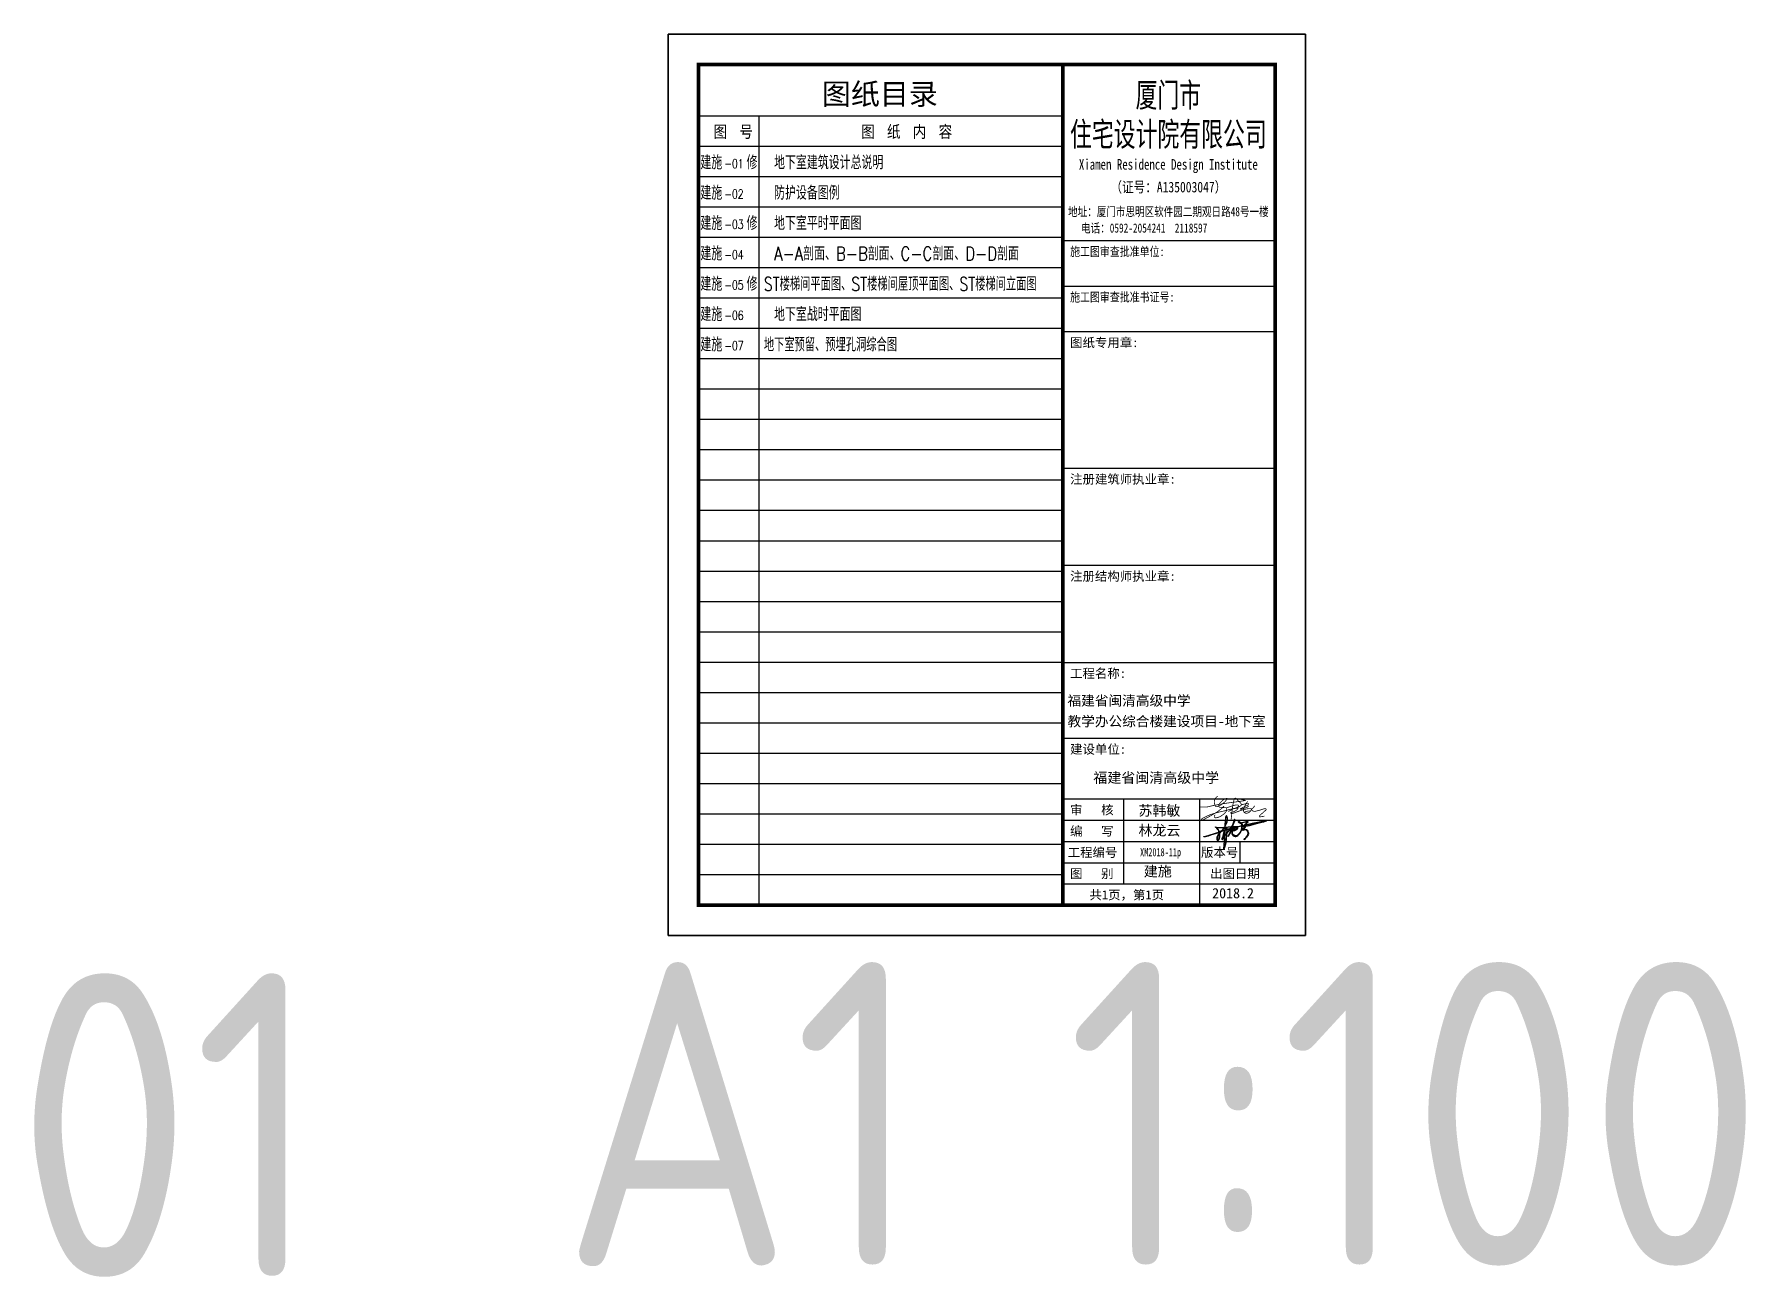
# Model space of a CAD drawing. Extents: x 0 to 2037025, y -2738621 to 0.
# Drawn here: x 937788 to 994158, y -1175720 to -1134774 of the extents above; entities that cross this region are included whole.
import ezdxf
from ezdxf.enums import TextEntityAlignment as Align

# ---------------------------------------------------------------- set-up
doc = ezdxf.new("R2010")
doc.units = 0
doc.header["$LTSCALE"] = 10
doc.header["$MEASUREMENT"] = 0
for name, color, linetype in [('PUB_TEXT', 7, 'Continuous'), ('图框', 142, 'Continuous'), ('批量导出图层', 1, 'Continuous')]:
    doc.layers.add(name, color=color, linetype=linetype)
doc.styles.add('HZTXT', font='txt.shx', dxfattribs={"width": 0.7, "bigfont": 'hztxt.shx'})
doc.styles.get("Standard").update_dxf_attribs({"font": 'gbenor.shx', "bigfont": 'gbcbig.shx'})
doc.styles.add('图框字型一', font='')
doc.styles.add('图框字型二', font='')
doc.styles.get('图框字型一').set_extended_font_data('SimSun')
doc.styles.get('图框字型二').set_extended_font_data('KaiTi_GB2312')

# ---------------------------------------------------------------- blocks, each defined once
blk = doc.blocks.new('林龙云')
h = blk.add_hatch(color=256)
h.dxf.hatch_style = 1
h.paths.add_polyline_path([(87625, 47227), (87170, 47069), (86221, 46761), (85719, 46632), (85643, 46642), (85609, 46661), (85626, 46597), (85711, 46582), (85850, 46610), (86183, 46700), (86620, 46846), (87415, 47106), (87589, 47173), (87631, 47179), (87646, 47158), (87663, 47085), (87652, 47055), (87527, 46930), (87461, 46814), (87382, 46655), (87360, 46531), (87348, 46410), (87353, 46278), (87400, 46151), (87429, 46101), (87461, 46082), (87501, 46082), (87532, 46104), (87627, 46206), (87649, 46288), (87718, 46689), (87722, 46794), (87749, 47040), (87753, 47077), (87865, 47230), (87911, 47291), (87921, 47301), (87978, 47323), (88362, 47433), (88290, 47232), (88183, 46927), (88096, 46544), (88028, 46319), (88019, 46273), (88051, 46244), (88094, 46244), (88280, 46521), (88341, 46583), (88310, 46135), (88255, 45484), (88250, 45039), (88280, 45004), (88317, 45004), (88368, 45088), (88471, 45414), (88496, 45492), (88585, 46396), (88519, 45823), (88454, 45478), (88354, 45201), (88333, 45171), (88318, 45169), (88310, 45187), (88310, 45221), (88321, 45380), (88324, 45503), (88396, 46424), (88407, 46649), (88494, 46804), (88641, 47010), (88629, 46859), (88648, 47021), (88682, 47068), (88963, 47402), (89157, 47638), (89172, 47663), (89301, 47699), (89281, 47630), (89175, 47358), (88938, 46910), (88827, 46722), (88816, 46682), (88832, 46646), (88860, 46646), (88889, 46674), (89223, 47297), (89358, 47466), (89526, 47613), (89693, 47724), (89853, 47784), (89999, 47768), (90033, 47740), (90014, 47669), (89933, 47609), (89814, 47541), (89698, 47510), (89668, 47502), (89516, 47502), (89485, 47507), (89454, 47481), (89445, 47431), (89362, 47232), (89342, 47115), (89346, 47004), (89391, 46904), (89472, 46819), (89634, 46710), (89756, 46659), (89864, 46650), (89981, 46667), (90126, 46764), (90347, 47009), (90426, 47132), (90519, 47277), (90572, 47395), (90614, 47537), (90654, 47837), (90637, 47728), (90591, 47531), (90534, 47389), (90438, 47233), (90305, 47047), (90074, 46810), (89983, 46744), (89891, 46719), (89801, 46723), (89711, 46756), (89541, 46864), (89444, 46954), (89404, 47034), (89398, 47164), (89410, 47219), (89472, 47393), (89498, 47438), (89509, 47450), (89559, 47454), (89664, 47450), (89711, 47458), (89827, 47497), (89878, 47526), (90002, 47599), (90077, 47670), (90119, 47734), (90119, 47773), (90092, 47798), (89994, 47831), (89933, 47849), (89970, 47857), (90500, 47995), (90666, 48000), (90665, 47980), (90654, 47837), (90672, 47980), (90674, 48001), (90816, 48007), (90790, 47988), (90802, 47963), (90826, 47937), (90864, 47905), (90979, 47894), (91018, 47872), (91018, 47840), (90994, 47801), (90939, 47735), (90823, 47635), (90734, 47554), (90714, 47516), (90738, 47480), (90810, 47459), (90936, 47489), (91051, 47507), (91165, 47506), (91258, 47478), (91352, 47405), (91422, 47291), (91482, 47130), (91493, 47037), (91461, 46927), (91396, 46784), (91168, 46487), (91049, 46364), (90944, 46255), (90921, 46192), (90994, 46269), (91157, 46407), (91295, 46560), (91422, 46732), (91500, 46875), (91545, 47020), (91538, 47122), (91509, 47222), (91458, 47349), (91367, 47480), (91257, 47551), (91112, 47570), (90983, 47563), (90904, 47538), (90837, 47526), (90824, 47539), (90831, 47560), (90954, 47665), (91046, 47759), (91105, 47875), (91092, 47912), (91047, 47924), (90910, 47949), (90877, 47966), (90890, 47997), (90899, 48010), (91419, 48055), (91670, 48084), (92155, 48216), (92896, 48405), (93535, 48563), (93757, 48624), (93870, 48666), (93905, 48699), (93905, 48722), (93890, 48734), (93834, 48735), (93163, 48615), (92719, 48540), (92020, 48398), (91482, 48286), (91107, 48187), (91076, 48187), (91073, 48199), (91095, 48228), (91213, 48326), (91361, 48474), (91464, 48580), (91466, 48604), (91447, 48623), (91396, 48633), (91279, 48632), (91159, 48606), (90902, 48528), (90645, 48466), (90564, 48461), (90452, 48537), (90268, 48614), (90228, 48614), (90210, 48606), (90200, 48572), (90210, 48522), (90259, 48469), (90329, 48436), (90412, 48405), (90479, 48398), (90530, 48413), (90563, 48390), (90640, 48293), (90664, 48209), (90668, 48135), (90667, 48077), (90593, 48052), (90328, 48000), (89874, 47987), (89435, 47958), (89508, 48180), (89709, 48701), (89737, 48815), (89737, 48905), (89706, 48928), (89669, 48921), (89658, 48904), (89665, 48863), (89602, 48654), (89405, 48124), (89296, 47949), (88868, 47921), (88448, 47883), (88448, 47924), (88469, 48215), (88532, 49028), (88550, 49130), (88603, 49276), (88623, 49288), (88644, 49278), (88689, 49177), (88720, 49060), (88735, 48900), (88733, 48811), (88650, 48542), (88747, 48808), (88778, 49062), (88735, 49220), (88640, 49405), (88609, 49412), (88568, 49400), (88537, 49281), (88506, 49158), (88493, 49064), (88453, 48622), (88418, 48173), (88413, 47895), (88412, 47880), (88394, 47878), (87923, 47857), (87315, 47865), (87213, 47899), (87174, 47909), (87151, 47892), (87152, 47870), (87198, 47832), (87355, 47734), (87488, 47590), (87531, 47523), (87600, 47342)])
h.paths.add_polyline_path([(87842, 47271), (87794, 47210), (87739, 47127), (87706, 47188), (87696, 47214)], flags=16)
h.paths.add_polyline_path([(87682, 47250), (87628, 47390), (87540, 47590), (87495, 47653), (87396, 47761), (87346, 47804), (87332, 47814), (87333, 47823), (87343, 47827), (87549, 47828), (87910, 47833), (88360, 47858), (88411, 47862), (88403, 47624), (88398, 47532), (88380, 47483), (87985, 47367), (88127, 47513), (88263, 47708), (88122, 47551), (87910, 47356), (87890, 47331)], flags=16)
h.paths.add_polyline_path([(87669, 47020), (87677, 47020), (87690, 47010), (87693, 46963), (87682, 46671), (87654, 46467), (87607, 46258), (87587, 46219), (87520, 46160), (87490, 46155), (87468, 46164), (87404, 46295), (87393, 46371), (87396, 46507), (87422, 46656), (87543, 46908), (87601, 46968)], flags=16)
h.paths.add_polyline_path([(88314, 47210), (88389, 47352), (88375, 47079), (88349, 46690), (88228, 46545), (88137, 46416), (88091, 46374), (88087, 46440), (88210, 46913)], flags=16)
h.paths.add_polyline_path([(88430, 47331), (88440, 47455), (88673, 47521), (88676, 47462), (88647, 47087), (88618, 47053), (88420, 46776)], flags=16)
h.paths.add_polyline_path([(88443, 47502), (88448, 47567), (88530, 47699), (88580, 47785), (88614, 47792), (88659, 47736), (88666, 47627), (88670, 47575)], flags=16)
h.paths.add_polyline_path([(88447, 47638), (88448, 47865), (88778, 47893), (89280, 47925), (89167, 47745), (89134, 47700), (88833, 47627), (88704, 47585), (88700, 47739), (88654, 47819), (88617, 47843), (88582, 47843), (88557, 47823), (88500, 47737), (88461, 47664)], flags=16)
h.paths.add_polyline_path([(88657, 47099), (88706, 47502), (88705, 47530), (89089, 47639), (88898, 47382)], flags=16)
h.paths.add_polyline_path([(89232, 47375), (89233, 47394), (89350, 47674), (89363, 47717), (89391, 47725), (89809, 47820), (89680, 47774), (89557, 47690), (89373, 47530), (89276, 47415), (89251, 47392)], flags=16)
h.paths.add_polyline_path([(89207, 47717), (89338, 47928), (89370, 47930), (89315, 47744)], flags=16)
h.paths.add_polyline_path([(89413, 47890), (89427, 47934), (89719, 47952), (90095, 47961), (90113, 47959), (90104, 47943), (90062, 47915), (89810, 47885), (89583, 47816), (89375, 47758)], flags=16)
h.paths.add_polyline_path([(89353, 47953), (89399, 48026), (89377, 47954)], flags=16)
h.paths.add_polyline_path([(90300, 48513), (90279, 48568), (90302, 48568), (90423, 48507), (90491, 48458), (90486, 48434), (90472, 48425), (90429, 48430), (90379, 48449), (90319, 48489)], flags=16)
h.paths.add_polyline_path([(90543, 48006), (90626, 48027), (90666, 48037), (90668, 48010)], flags=16)
h.paths.add_polyline_path([(90677, 48010), (90678, 48022), (90680, 48041), (90860, 48082), (90890, 48077), (90882, 48053), (90830, 48017), (90783, 48012)], flags=16)
h.paths.add_polyline_path([(90687, 48116), (90689, 48180), (90681, 48268), (90645, 48351), (90595, 48420), (90616, 48435), (90713, 48454), (90919, 48496), (91204, 48567), (91329, 48582), (91347, 48562), (91331, 48520), (91212, 48387), (90945, 48141), (90731, 48087), (90686, 48079)], flags=16)
h.paths.add_polyline_path([(90908, 48023), (90922, 48044), (90974, 48086), (91049, 48127), (91570, 48254), (92604, 48471), (93097, 48549), (93381, 48611), (93565, 48642), (93614, 48646), (93551, 48617), (91690, 48112), (91416, 48068)], flags=16)
for p, q in [((87540, 47590), (87628, 47390)), ((87600, 47342), (87531, 47523)), ((87718, 46689), (87649, 46288)), ((88629, 46859), (88585, 46396))]:
    blk.add_line(p, q)
for points in [[(87531, 47523), (87488, 47590), (87355, 47734), (87198, 47832), (87152, 47870), (87151, 47892), (87174, 47909), (87213, 47899), (87315, 47865), (87923, 47857), (88394, 47878), (88412, 47880)], [(87540, 47590), (87495, 47653), (87396, 47761), (87346, 47804), (87332, 47814), (87333, 47823), (87343, 47827), (87549, 47828), (87910, 47833), (88360, 47858), (88411, 47862)], [(88368, 47859), (88263, 47708), (88122, 47551), (87910, 47356), (87890, 47331)], [(87985, 47367), (88127, 47513), (88368, 47859)], [(88381, 47877), (88399, 47903), (88413, 47938)], [(88413, 47938), (88399, 47903), (88381, 47877)], [(88411, 47862), (88403, 47624), (88398, 47532)], [(88456, 48042), (88553, 48276), (88747, 48808), (88778, 49062), (88735, 49220), (88640, 49405), (88609, 49412), (88568, 49400), (88537, 49281), (88506, 49158), (88493, 49064), (88453, 48622), (88418, 48173), (88413, 47895), (88412, 47880)], [(88443, 47502), (88448, 47567), (88530, 47699), (88580, 47785), (88614, 47792), (88659, 47736), (88666, 47627), (88670, 47575)], [(88670, 47575), (88443, 47502)], [(88704, 47585), (88700, 47739), (88654, 47819), (88617, 47843), (88582, 47843), (88557, 47823), (88500, 47737), (88461, 47664), (88447, 47638), (88448, 47865)], [(88448, 47883), (88448, 47924), (88469, 48215), (88532, 49028), (88550, 49130), (88603, 49276), (88623, 49288), (88644, 49278), (88689, 49177), (88720, 49060), (88735, 48900), (88733, 48811), (88650, 48542), (88456, 48042)], [(88448, 47883), (88868, 47921), (89296, 47949)], [(88448, 47865), (88778, 47893), (89280, 47925)], [(88648, 47021), (88682, 47068), (88963, 47402), (89157, 47638), (89172, 47663)], [(89089, 47639), (88898, 47382), (88657, 47099)], [(89134, 47700), (88833, 47627), (88704, 47585)], [(89089, 47639), (88705, 47530)], [(89301, 47699), (89281, 47630), (89175, 47358), (88938, 46910), (88827, 46722), (88816, 46682), (88832, 46646), (88860, 46646), (88889, 46674), (89223, 47297), (89358, 47466), (89526, 47613), (89693, 47724), (89853, 47784), (89999, 47768), (90033, 47740), (90014, 47669), (89933, 47609), (89814, 47541), (89698, 47510), (89668, 47502), (89516, 47502), (89485, 47507), (89454, 47481), (89445, 47431), (89362, 47232), (89342, 47115), (89346, 47004), (89391, 46904), (89472, 46819), (89634, 46710), (89756, 46659), (89864, 46650), (89981, 46667), (90126, 46764), (90347, 47009), (90426, 47132), (90519, 47277), (90572, 47395), (90614, 47537), (90654, 47837), (90637, 47728), (90591, 47531), (90534, 47389), (90438, 47233), (90305, 47047), (90074, 46810), (89983, 46744), (89891, 46719), (89801, 46723), (89711, 46756), (89541, 46864), (89444, 46954), (89404, 47034), (89398, 47164), (89410, 47219), (89472, 47393), (89498, 47438), (89509, 47450), (89559, 47454), (89664, 47450), (89711, 47458), (89827, 47497), (89878, 47526), (90002, 47599), (90077, 47670), (90119, 47734), (90119, 47773), (90092, 47798), (89994, 47831), (89933, 47849)], [(89280, 47925), (89167, 47745), (89134, 47700)], [(89301, 47699), (89172, 47663)], [(89207, 47717), (89338, 47928)], [(89315, 47744), (89207, 47717)], [(89809, 47820), (89680, 47774), (89557, 47690), (89373, 47530), (89276, 47415), (89251, 47392), (89232, 47375), (89233, 47394), (89350, 47674), (89363, 47717)], [(89435, 47958), (89508, 48180), (89709, 48701), (89737, 48815), (89737, 48905), (89706, 48928), (89669, 48921), (89658, 48904), (89665, 48863), (89602, 48654), (89405, 48124), (89296, 47949)], [(89370, 47930), (89315, 47744)], [(89338, 47928), (89370, 47930)], [(89353, 47953), (89399, 48026), (89377, 47954)], [(89353, 47953), (89377, 47954)], [(89809, 47820), (89391, 47725), (89363, 47717)], [(89369, 47757), (89369, 47757)], [(89427, 47934), (89719, 47952), (90095, 47961), (90113, 47959), (90104, 47943), (90062, 47915), (89810, 47885), (89583, 47816), (89375, 47758)], [(89375, 47758), (89413, 47890), (89427, 47934)], [(89435, 47958), (89874, 47987), (90328, 48000)], [(90500, 47995), (89970, 47857), (89933, 47849)], [(90328, 48000), (90593, 48052), (90667, 48077), (90668, 48135), (90664, 48209), (90640, 48293), (90563, 48390), (90530, 48413), (90479, 48398), (90412, 48405), (90329, 48436), (90259, 48469), (90213, 48539), (90210, 48586), (90210, 48606), (90228, 48614), (90268, 48614), (90452, 48537), (90564, 48461)], [(90658, 48001), (90500, 47995)], [(90626, 48027), (90543, 48006)], [(90543, 48006), (90657, 48009)], [(90564, 48461), (90645, 48466), (90902, 48528), (91159, 48606), (91279, 48632), (91396, 48633), (91447, 48623), (91466, 48604), (91464, 48580), (91361, 48474), (91213, 48326), (91095, 48228), (91073, 48199), (91076, 48187), (91107, 48187), (91482, 48286), (92020, 48398), (92719, 48540), (93163, 48615), (93834, 48735), (93890, 48734), (93905, 48722), (93905, 48699), (93870, 48666), (93757, 48624), (93535, 48563), (92896, 48405), (92155, 48216), (91670, 48084), (91419, 48055), (90899, 48010)], [(90668, 48010), (90666, 48037), (90626, 48027)], [(90674, 48001), (90672, 47980), (90654, 47837), (90665, 47980), (90666, 48001)], [(90816, 48007), (90684, 48002)], [(90689, 48010), (90783, 48012), (90830, 48017)], [(90830, 48017), (90882, 48053), (90890, 48077), (90860, 48082), (90710, 48049)], [(90899, 48010), (90890, 47997), (90877, 47966), (90910, 47949), (91047, 47924), (91092, 47912), (91105, 47875), (91046, 47759), (90954, 47665), (90831, 47560), (90824, 47539), (90837, 47526), (90904, 47538), (90983, 47563), (91112, 47570), (91257, 47551), (91367, 47480), (91458, 47349), (91509, 47222), (91538, 47122), (91545, 47020), (91500, 46875), (91422, 46732), (91295, 46560), (91157, 46407), (90994, 46269), (90921, 46192), (90944, 46255), (91049, 46364), (91168, 46487), (91396, 46784), (91461, 46927), (91493, 47037), (91482, 47130), (91422, 47291), (91352, 47405), (91258, 47478), (91165, 47506), (91051, 47507), (90936, 47489), (90810, 47459), (90738, 47480), (90714, 47516), (90734, 47554), (90823, 47635), (90939, 47735), (90994, 47801), (91018, 47840), (91018, 47872), (90979, 47894), (90864, 47905), (90826, 47937), (90802, 47963), (90790, 47988), (90816, 48007)], [(85609, 46661), (85643, 46642), (85719, 46632), (86221, 46761), (87170, 47069), (87625, 47227), (87600, 47342)], [(87589, 47173), (87415, 47106), (86620, 46846), (86183, 46700), (85850, 46610), (85711, 46582), (85626, 46597), (85609, 46661)], [(87589, 47173), (87631, 47179), (87646, 47158), (87663, 47085), (87652, 47055), (87527, 46930), (87461, 46814), (87382, 46655), (87360, 46531), (87348, 46410), (87353, 46278), (87400, 46151), (87429, 46101), (87461, 46082), (87501, 46082), (87532, 46104), (87627, 46206), (87649, 46288)], [(87682, 47250), (87628, 47390), (87627, 47390)], [(87890, 47331), (87682, 47250)], [(87842, 47271), (87695, 47214)], [(87842, 47271), (87794, 47210), (87739, 47127), (87706, 47188), (87696, 47214)], [(87718, 46689), (87722, 46794), (87749, 47040), (87753, 47077), (87865, 47230), (87911, 47291), (87921, 47301)], [(88362, 47433), (87978, 47323), (87919, 47301)], [(88380, 47483), (87985, 47367)], [(88362, 47433), (88290, 47232), (88183, 46927), (88096, 46544), (88028, 46319), (88019, 46273), (88051, 46244), (88094, 46244), (88280, 46521), (88341, 46583)], [(88389, 47352), (88314, 47210), (88210, 46913), (88087, 46440), (88091, 46374), (88137, 46416), (88228, 46545), (88349, 46690)], [(88341, 46583), (88310, 46135), (88255, 45484), (88250, 45039), (88280, 45004), (88317, 45004), (88368, 45088), (88471, 45414), (88496, 45492), (88585, 46396), (88519, 45823), (88454, 45478), (88354, 45201), (88333, 45171), (88318, 45169), (88310, 45187), (88310, 45221), (88321, 45380), (88324, 45503), (88396, 46424), (88407, 46649), (88494, 46804), (88641, 47010)], [(88389, 47352), (88375, 47079), (88349, 46690)], [(88398, 47532), (88380, 47483)], [(88394, 47448), (88394, 47442)], [(88396, 47442), (88394, 47442)], [(88404, 47490), (88396, 47488)], [(88396, 47488), (88396, 47485)], [(88425, 47496), (88420, 47495)], [(88647, 47087), (88618, 47053), (88420, 46776), (88430, 47331), (88440, 47455)], [(88673, 47521), (88440, 47455)], [(88641, 47010), (88629, 46859), (88648, 47021)], [(88673, 47521), (88676, 47462), (88647, 47087)], [(88657, 47099), (88706, 47502), (88705, 47530)]]:
    blk.add_lwpolyline(points)
for points in [[(90491, 48458), (90423, 48507), (90302, 48568), (90279, 48568), (90300, 48513), (90319, 48489), (90379, 48449), (90429, 48430), (90472, 48425), (90486, 48434), (90491, 48458)], [(90595, 48420), (90645, 48351), (90681, 48268), (90689, 48180), (90687, 48116), (90686, 48079), (90731, 48087), (90945, 48141), (91212, 48387), (91331, 48520), (91347, 48562), (91329, 48582), (91204, 48567), (90919, 48496), (90713, 48454), (90616, 48435)], [(90908, 48023), (91416, 48068), (91690, 48112), (93551, 48617), (93614, 48646), (93565, 48642), (93381, 48611), (93097, 48549), (92604, 48471), (91570, 48254), (91049, 48127), (90974, 48086), (90922, 48044)], [(87669, 47020), (87601, 46968), (87543, 46908), (87422, 46656), (87396, 46507), (87393, 46371), (87404, 46295), (87468, 46164), (87490, 46155), (87520, 46160), (87587, 46219), (87607, 46258), (87654, 46467), (87682, 46671), (87693, 46963), (87690, 47010), (87677, 47020)]]:
    blk.add_lwpolyline(points, close=True)

msp = doc.modelspace()

# ---------------------------------------------------------------- linework, layer by layer
at = {"layer": '图框'}
for p, q in [((971662.7, -1137474.5), (959662.7, -1137474.5)), ((961662.7, -1163474.5), (961662.7, -1137474.5)), ((971662.7, -1138474.5), (959662.7, -1138474.5)), ((971662.7, -1139474.5), (959662.7, -1139474.5)), ((971662.7, -1140474.5), (959662.7, -1140474.5)), ((971662.7, -1141474.5), (959662.7, -1141474.5)), ((971662.7, -1141574.5), (978662.7, -1141574.5)), ((971662.7, -1142474.5), (959662.7, -1142474.5)), ((971662.7, -1143074.5), (978662.7, -1143074.5)), ((971662.7, -1143474.5), (959662.7, -1143474.5)), ((971662.7, -1144474.5), (959662.7, -1144474.5)), ((971662.7, -1144574.5), (978662.7, -1144574.5)), ((971662.7, -1145474.5), (959662.7, -1145474.5)), ((971662.7, -1146474.5), (959662.7, -1146474.5)), ((971662.7, -1147474.5), (959662.7, -1147474.5)), ((971662.7, -1148474.5), (959662.7, -1148474.5)), ((971662.7, -1149074.5), (978662.7, -1149074.5)), ((971662.7, -1149474.5), (959662.7, -1149474.5)), ((971662.7, -1150474.5), (959662.7, -1150474.5)), ((971662.7, -1151474.5), (959662.7, -1151474.5)), ((971662.7, -1152474.5), (959662.7, -1152474.5)), ((971662.7, -1152274.5), (978662.7, -1152274.5)), ((971662.7, -1153474.5), (959662.7, -1153474.5)), ((971662.7, -1154474.5), (959662.7, -1154474.5)), ((971662.7, -1155474.5), (959662.7, -1155474.5)), ((971662.7, -1155474.5), (978662.7, -1155474.5)), ((971662.7, -1156474.5), (959662.7, -1156474.5)), ((971662.7, -1157474.5), (959662.7, -1157474.5)), ((971662.7, -1157974.5), (978662.7, -1157974.5)), ((971662.7, -1158474.5), (959662.7, -1158474.5)), ((971662.7, -1159474.5), (959662.7, -1159474.5)), ((971662.7, -1159974.5), (978662.7, -1159974.5)), ((973662.7, -1159974.5), (973662.7, -1162774.5)), ((976162.7, -1159974.5), (976162.7, -1163474.5)), ((971662.7, -1160474.5), (959662.7, -1160474.5)), ((971662.7, -1160674.5), (978662.7, -1160674.5)), ((971662.7, -1161474.5), (959662.7, -1161474.5)), ((971662.7, -1161374.5), (978662.7, -1161374.5)), ((977493.9, -1161374.5), (977493.9, -1162074.5)), ((971662.7, -1162074.5), (978662.7, -1162074.5)), ((971662.7, -1162474.5), (959662.7, -1162474.5)), ((971662.7, -1162774.5), (978662.7, -1162774.5))]:
    msp.add_line(p, q, dxfattribs=at)
msp.add_lwpolyline([(958662.7, -1164474.5), (979662.7, -1164474.5), (979662.7, -1134774.5), (958662.7, -1134774.5)], close=True, dxfattribs=at)
at = {"layer": '图框', "const_width": 120}
msp.add_lwpolyline([(959662.7, -1163474.5), (978662.7, -1163474.5), (978662.7, -1135774.5), (959662.7, -1135774.5)], close=True, dxfattribs=at)
at = {"layer": '图框'}
for points, const_width in [([(971662.7, -1135774.5), (971662.7, -1163474.5)], 120), ([(977866.7, -1160332.7), (977936.2, -1160261.8), (977992.7, -1160196)], 25)]:
    msp.add_lwpolyline(points, dxfattribs=dict(at, const_width=const_width))
at = {"layer": '图框', "const_width": 25}
for points in [[(976145.8, -1160241.1), (976271.8, -1160239.4, 0.1031852), (976539.5, -1160209.3, -0.0140578), (976989.8, -1160123.2, -0.0004236), (977687.1, -1160025.3), (977544.1, -1159989.4)], [(976227.7, -1160641.8, -0.0587441), (976348.3, -1160569.8, -0.0582389), (976659, -1160448.5, -0.031316), (976986.3, -1160368.1, -0.016771), (977289.3, -1160289.5, 0.2033294), (977548.1, -1160170.8, 0.2245795), (977469.5, -1160065.4, 0.0126294), (977373.2, -1159961.2, 0.645975), (977306.6, -1159981.5), (977261.7, -1160181), (977207.2, -1160648.6)], [(976776.2, -1159896.7), (976736.6, -1159902.5), (976700, -1159939.7, 0.2249197), (976663.1, -1160141.1, 0.0892076), (976701.2, -1160222.1, 0.2444295), (976798.4, -1160210, 0.0910968), (976967.4, -1160098, 0.1312823), (977078, -1159951.1, 0.1355095), (976904.4, -1160041.3, 0.0290093), (976804.9, -1160155.3, 0.608851), (976866.2, -1160253.5, -0.0324803), (977048.7, -1160264.8, -0.2130149), (977054.6, -1160367.2, -0.1241184), (976915, -1160508.7, -0.1547798), (976682.4, -1160598.7, -0.58611), (976688.1, -1160499.7, 0.5894428)], [(977757.8, -1160054.8, 0.1354438), (977616.3, -1160341.9, -6.2052207)], [(976972, -1160213.8, -0.0397585), (976846.9, -1160326.8, -0.050669), (976673, -1160446.2, -0.0175516), (976337.1, -1160634.4, -0.1061085), (976249.8, -1160666, -0.8506445), (976227.7, -1160641.8, 0.2107242)], [(977064.3, -1160265, 0.0094356), (977241.6, -1160203.5, -0.1051896), (977423.9, -1160173.6, -0.7901382), (977430.1, -1160234, -0.1190982), (977289.3, -1160289.5, -0.0047067), (977115, -1160389.7), (977118.3, -1160388.1), (977291, -1160288.5), (977440.7, -1160285.1, -0.1911964), (977204.4, -1160417.6, 0.9493581), (977222.9, -1160453.7, -1.2714055)], [(977222.9, -1160453.7), (977232.6, -1160457.3, 0.0363757), (977416.4, -1160393.9, 0.008217), (977506, -1160362, -0.0454762), (977618, -1160327.2, -0.0731002), (977698.3, -1160309.8, -0.0915023), (977869.4, -1160292.3, -0.5036195), (977866.7, -1160332.7, -0.2604396), (977749.9, -1160437.4, -0.1481891), (977671.9, -1160439.9, -0.3812084), (977618, -1160327.2, 3.3594283)], [(977548.1, -1160170.8, -0.0687137), (977662, -1160140.9, -0.098437), (977721, -1160125.5, -0.1884748), (977778.7, -1160126.8, -0.6229702), (977772.4, -1160161.3, -0.1493071), (977709, -1160198.3, 0.0199036), (977504.7, -1160301.1, 0.8917042)], [(977504.7, -1160301.1, 0.1315865), (977654.3, -1160270.3, 0.2125442), (977784.8, -1160202.1, -0.7824086)], [(977504.7, -1160301.1, 0.4667551), (977552.7, -1160312.8, 0.439179), (977618, -1160327.2, -0.1752044)], [(977833.3, -1160376.7, 0.1124267), (977753.9, -1160375.2, -0.0936961), (977642.6, -1160402.5, -2.142469)], [(977878.2, -1160313.2, 0.2935335), (977947.2, -1160377.1, 0.1634647), (978042.5, -1160370.6, 0.0361048), (978274.3, -1160303.5, -0.1202965), (978328.5, -1160299.1, -0.8279924), (978355.6, -1160335.9), (978141.1, -1160528.6, 1.0553181), (978175.7, -1160563.2), (978303.6, -1160540.5)]]:
    msp.add_lwpolyline(points, format="xyb", dxfattribs=at)
at = {"layer": '批量导出图层'}
msp.add_lwpolyline([(958662.7, -1134774.5), (979662.7, -1134774.5), (979662.7, -1164474.5), (958662.7, -1164474.5)], close=True, dxfattribs=at)

# ---------------------------------------------------------------- block references
at = {"xscale": 0.2488319999998335, "yscale": 0.2488319999998335, "zscale": 0.2488319999998335}
msp.add_blockref('林龙云', (955002.4, -1172818.1), dxfattribs=at)

# ---------------------------------------------------------------- texts
at = {"layer": 'PUB_TEXT'}
for s, p in [('01', (937178.4, -1175719.7)), ('A1', (955124.6, -1175349.5)), ('1:100', (971791.3, -1175349.5))]:
    msp.add_text(s, height=10000, dxfattribs=at).set_placement(p)
at = {"layer": '图框', "style": '图框字型二'}
msp.add_text('图纸目录', height=700, dxfattribs=at).set_placement((965639.2, -1137093), align=Align.CENTER)
at = {"layer": '图框'}
for s, height, style, width, p in [('厦门市', 900, 'HZTXT', 0.8, (975140.6, -1137261.2)), ('住宅设计院有限公司', 900, 'HZTXT', 0.8, (975140.6, -1138551.2)), ('Xiamen Residence Design Institute', 350, '图框字型一', 0.75, (975140.6, -1139238.5)), ('（证号：A135003047）', 350, '图框字型一', 0.8, (975140.6, -1139986)), ('地址：厦门市思明区软件园二期观日路48号一楼', 300, '图框字型一', 0.75, (975140.6, -1140770.3)), ('电话：0592-2054241  2118597', 300, '图框字型一', 0.75, (974343.9, -1141310.9))]:
    msp.add_text(s, height=height, dxfattribs=dict(at, style=style, width=width)).set_placement(p, align=Align.CENTER)
for s, height, style, p in [('图 号', 450, 'HZTXT', (960158.7, -1138226.6)), ('图 纸 内 容', 450, 'HZTXT', (965020.5, -1138226.6)), ('图纸专用章:', 300, '图框字型一', (971904.3, -1145084.1)), ('注册建筑师执业章:', 300, '图框字型一', (971904.3, -1149584.1)), ('注册结构师执业章:', 300, '图框字型一', (971904.3, -1152784.1)), ('工程名称:', 300, '图框字型一', (971904.3, -1155984.1)), ('福建省闽清高级中学', 330, '图框字型一', (971818.9, -1156900.1)), ('教学办公综合楼建设项目-地下室 ', 330, '图框字型一', (971818.9, -1157580.9)), ('建设单位:', 300, '图框字型一', (971904.3, -1158484.1)), ('福建省闽清高级中学', 337.55, '图框字型一', (972670.2, -1159442.5)), ('审   核', 300, '图框字型一', (971904.3, -1160484.1)), ('苏韩敏', 337.55, '图框字型一', (974155.8, -1160525.6)), ('编   写', 300, '图框字型一', (971904.3, -1161184.1)), ('林龙云', 337.55, '图框字型一', (974155.8, -1161179.6)), ('工程编号', 300, '图框字型一', (971826.4, -1161884.1)), ('版本号', 300, '图框字型一', (976217, -1161884.1)), ('图   别', 300, '图框字型一', (971904.3, -1162584.1)), ('建施', 337.55, '图框字型一', (974333, -1162526.4)), ('出图日期', 300, '图框字型一', (976514.1, -1162584.1)), ('共1页，第1页', 300, '图框字型一', (972543.1, -1163284.1)), ('2018.2', 337.55, '图框字型一', (976583, -1163248))]:
    msp.add_text(s, height=height, dxfattribs=dict(at, style=style)).set_placement(p)
for s, height, style, width, p in [('建施', 450, 'HZTXT', 0.8, (959727.9, -1139226.6)), ('-01', 300, 'HZTXT', 0.75, (960515.5, -1139190.4)), ('地下室建筑设计总说明', 450, 'HZTXT', 0.8, (962154.3, -1139226.6)), ('建施', 450, 'HZTXT', 0.8, (959727.9, -1140226.6)), ('防护设备图例', 450, 'HZTXT', 0.8, (962154.3, -1140226.6)), ('-02', 300, 'HZTXT', 0.75, (960515.5, -1140190.4)), ('建施', 450, 'HZTXT', 0.8, (959727.9, -1141226.6)), ('-03', 300, 'HZTXT', 0.75, (960515.5, -1141190.4)), ('地下室平时平面图', 450, 'HZTXT', 0.8, (962154.3, -1141226.6)), ('建施', 450, 'HZTXT', 0.8, (959727.9, -1142226.6)), ('-04', 300, 'HZTXT', 0.75, (960515.5, -1142190.4)), ('A-A剖面、B-B剖面、C-C剖面、D-D剖面', 450, 'HZTXT', 0.8, (962154.3, -1142226.6)), ('施工图审查批准单位:', 300, '图框字型一', 0.8, (971904.3, -1142084.1)), ('建施', 450, 'HZTXT', 0.8, (959727.9, -1143226.6)), ('-05', 300, 'HZTXT', 0.75, (960515.5, -1143190.4)), ('ST楼梯间平面图、ST楼梯间屋顶平面图、ST楼梯间立面图', 450, 'HZTXT', 0.75, (961816.4, -1143226.6)), ('建施', 450, 'HZTXT', 0.8, (959727.9, -1144226.6)), ('地下室战时平面图', 450, 'HZTXT', 0.8, (962154.3, -1144226.6)), ('施工图审查批准书证号:', 300, '图框字型一', 0.8, (971904.3, -1143584.1)), ('-06', 300, 'HZTXT', 0.75, (960515.5, -1144190.4)), ('建施', 450, 'HZTXT', 0.8, (959727.9, -1145226.6)), ('地下室预留、预埋孔洞综合图 ', 450, 'HZTXT', 0.75, (961816.4, -1145226.6)), ('-07', 300, 'HZTXT', 0.75, (960515.5, -1145190.4)), ('XM2018-11p', 270, '图框字型一', 0.7, (974209.5, -1161862.3))]:
    msp.add_text(s, height=height, dxfattribs=dict(at, style=style, width=width)).set_placement(p)
at = {"layer": '图框', "color": 6, "style": 'HZTXT', "width": 0.8}
for p in [(961248.5, -1139226.6), (961248.5, -1141226.6), (961248.5, -1143226.6)]:
    msp.add_text('修', height=450, dxfattribs=at).set_placement(p)

doc.saveas('drawing.dxf')
